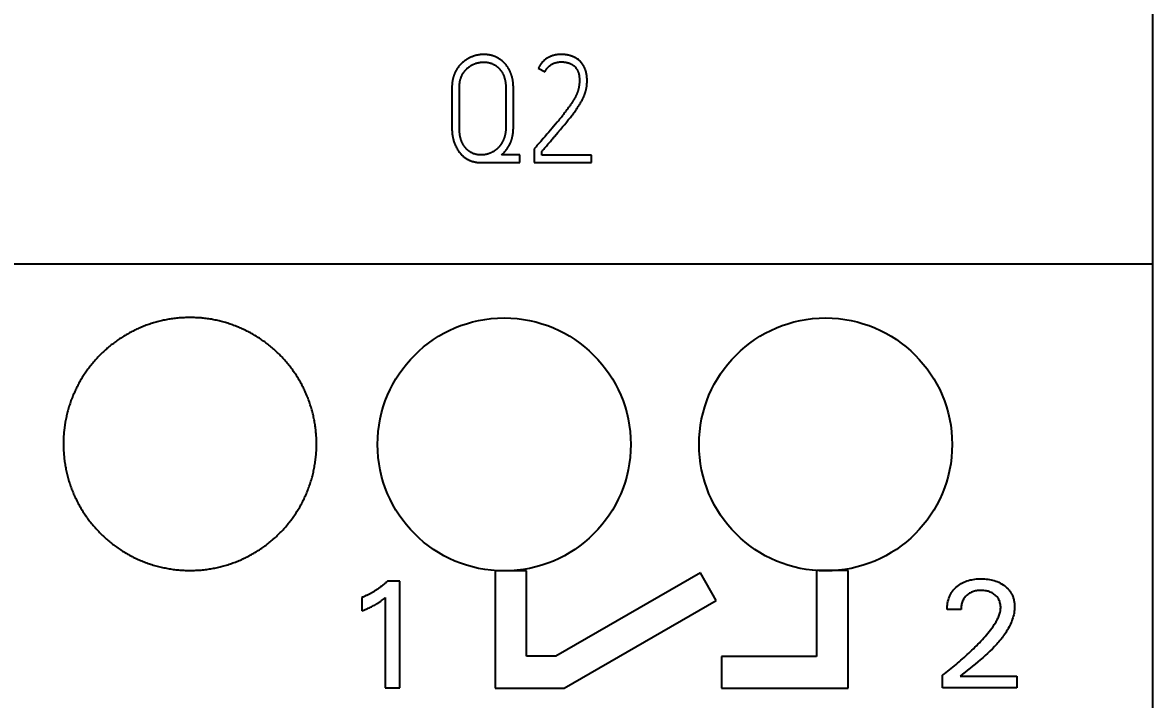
# Model space of a CAD drawing. Extents: x 0 to 420, y 0 to 297.
# Drawn here: x 127.36 to 145.22, y 144.75 to 155.46 of the extents above; entities that cross this region are included whole.
import ezdxf
from ezdxf.enums import TextEntityAlignment as Align

# ---------------------------------------------------------------- set-up
doc = ezdxf.new("R2010")
doc.units = 0
doc.header["$LTSCALE"] = 23.1
for name, color, linetype in [('10000_FRONT', 7, 'CONTINUOUS'), ('10100_DIM_FRONT', 7, 'CONTINUOUS'), ('10500_FRONT_LABELING', 7, 'CONTINUOUS')]:
    doc.layers.add(name, color=color, linetype=linetype)
doc.dimstyles.get("Standard").update_dxf_attribs({"dimtxt": 2.5, "dimasz": 2.5, "dimexe": 1.25, "dimexo": 0.625, "dimtad": 1, "dimcen": 2.5, "dimazin": 3, "dimtfac": 1, "dimtmove": 0, "dimatfit": 3})

# ---------------------------------------------------------------- blocks, each defined once
blk = doc.blocks.new('*D0')
at = {"layer": '10100_DIM_FRONT', "linetype": 'CONTINUOUS'}
for p, q in [((145.216, 146.129), (145.216, 119.377)), ((101.716, 145.192), (101.716, 119.377)), ((101.716, 121.377), (123.466, 121.377)), ((145.216, 121.377), (123.466, 121.377))]:
    blk.add_line(p, q, dxfattribs=at)
for points in [[(105.216, 121.877), (101.716, 121.377), (105.216, 120.877)], [(141.716, 120.877), (145.216, 121.377), (141.716, 121.877)]]:
    blk.add_solid(points, dxfattribs=at)
blk.add_text('43,5', height=3.5, dxfattribs=at).set_placement((119.432, 122.252), (129.182, 122.252), align=Align.FIT)
blk = doc.blocks.new('*D1')
at = {"layer": '10100_DIM_FRONT', "linetype": 'CONTINUOUS'}
for p, q in [((109.715618, 185.641363), (109.715618, 128.698883)), ((145.215618, 185.641363), (145.215618, 128.698883)), ((109.715618, 130.698883), (127.465618, 130.698883)), ((145.215618, 130.698883), (127.465618, 130.698883))]:
    blk.add_line(p, q, dxfattribs=at)
for points in [[(113.215618, 131.198883), (109.715618, 130.698883), (113.215618, 130.198883)], [(141.715618, 130.198883), (145.215618, 130.698883), (141.715618, 131.198883)]]:
    blk.add_solid(points, dxfattribs=at)
blk.add_text('35,5', height=3.5, dxfattribs=at).set_placement((123.63496, 131.573883), (133.13496, 131.573883), align=Align.FIT)

msp = doc.modelspace()

# ---------------------------------------------------------------- linework, layer by layer
at = {"layer": '10000_FRONT', "color": 7, "linetype": 'CONTINUOUS'}
for p, q in [((145.216, 230.642), (145.216, 140.642)), ((109.716, 151.642), (145.216, 151.642)), ((134.827, 146.788), (134.827, 144.934)), ((135.324, 146.788), (134.827, 146.788)), ((135.324, 145.435), (135.324, 146.788)), ((139.905, 146.794), (139.905, 145.434)), ((140.405, 146.794), (139.905, 146.794)), ((140.405, 144.934), (140.405, 146.794)), ((138.074, 146.753), (135.79, 145.435)), ((138.324, 146.319), (138.074, 146.753)), ((135.922, 144.934), (138.324, 146.319)), ((135.79, 145.435), (135.324, 145.435)), ((138.405, 145.434), (138.405, 144.934)), ((139.905, 145.434), (138.405, 145.434)), ((134.827, 144.934), (135.922, 144.934)), ((138.405, 144.934), (140.405, 144.934))]:
    msp.add_line(p, q, dxfattribs=at)
for points in [[(132.006, 148.792), (132.006, 148.813), (132.005, 148.833), (132.005, 148.854), (132.004, 148.874), (132.003, 148.895), (132.002, 148.915), (132, 148.936), (131.999, 148.956), (131.997, 148.976), (131.995, 148.996), (131.993, 149.017), (131.991, 149.037), (131.988, 149.057), (131.985, 149.077), (131.982, 149.097), (131.979, 149.117), (131.976, 149.137), (131.972, 149.157), (131.968, 149.177), (131.964, 149.197), (131.96, 149.217), (131.956, 149.237), (131.951, 149.257), (131.946, 149.276), (131.941, 149.296), (131.936, 149.316), (131.931, 149.335), (131.925, 149.355), (131.919, 149.375), (131.913, 149.394), (131.907, 149.414), (131.9, 149.433), (131.893, 149.453), (131.887, 149.472), (131.88, 149.491), (131.872, 149.511), (131.865, 149.53), (131.857, 149.549), (131.849, 149.568), (131.841, 149.586), (131.833, 149.605), (131.825, 149.624), (131.816, 149.642), (131.807, 149.66), (131.798, 149.679), (131.789, 149.697), (131.78, 149.715), (131.771, 149.733), (131.761, 149.751), (131.751, 149.769), (131.741, 149.786), (131.731, 149.804), (131.721, 149.821), (131.71, 149.839), (131.699, 149.856), (131.688, 149.873), (131.677, 149.89), (131.666, 149.907), (131.654, 149.924), (131.643, 149.941), (131.631, 149.958), (131.619, 149.974), (131.607, 149.991), (131.594, 150.007), (131.582, 150.024), (131.569, 150.04), (131.556, 150.056), (131.543, 150.072), (131.53, 150.087), (131.516, 150.103), (131.503, 150.118), (131.489, 150.134), (131.475, 150.149), (131.461, 150.164), (131.447, 150.179), (131.433, 150.193), (131.419, 150.208), (131.404, 150.222), (131.39, 150.236), (131.375, 150.25), (131.36, 150.264), (131.345, 150.278), (131.33, 150.291), (131.314, 150.305), (131.299, 150.318), (131.283, 150.331), (131.267, 150.344), (131.252, 150.357), (131.236, 150.37), (131.219, 150.382), (131.203, 150.394), (131.187, 150.406), (131.17, 150.418), (131.153, 150.43), (131.136, 150.442), (131.119, 150.454), (131.102, 150.465), (131.085, 150.476), (131.068, 150.487), (131.05, 150.498), (131.032, 150.509), (131.015, 150.519), (130.997, 150.529), (130.979, 150.54), (130.961, 150.549), (130.943, 150.559), (130.925, 150.569), (130.906, 150.578), (130.888, 150.587), (130.87, 150.596), (130.851, 150.605), (130.833, 150.613), (130.814, 150.622), (130.795, 150.63), (130.776, 150.638), (130.758, 150.646), (130.739, 150.653), (130.72, 150.661), (130.7, 150.668), (130.681, 150.675), (130.662, 150.682), (130.643, 150.688), (130.623, 150.695), (130.604, 150.701), (130.584, 150.707), (130.565, 150.713), (130.545, 150.718), (130.525, 150.724), (130.505, 150.729), (130.485, 150.734), (130.465, 150.739), (130.445, 150.744), (130.425, 150.748), (130.404, 150.752), (130.384, 150.756), (130.364, 150.76), (130.344, 150.764), (130.323, 150.767), (130.303, 150.77), (130.283, 150.773), (130.262, 150.776), (130.242, 150.778), (130.222, 150.781), (130.201, 150.783), (130.181, 150.785), (130.161, 150.786), (130.14, 150.788), (130.12, 150.789), (130.099, 150.79), (130.079, 150.791), (130.059, 150.792), (130.038, 150.792), (130.018, 150.792), (129.997, 150.792), (129.977, 150.792), (129.956, 150.792), (129.936, 150.791), (129.915, 150.79), (129.895, 150.789), (129.874, 150.788), (129.854, 150.787), (129.833, 150.785), (129.813, 150.783), (129.792, 150.781), (129.772, 150.779), (129.751, 150.776), (129.731, 150.773), (129.71, 150.77), (129.69, 150.767), (129.67, 150.764), (129.649, 150.76), (129.629, 150.757), (129.609, 150.753), (129.589, 150.748), (129.569, 150.744), (129.549, 150.74), (129.529, 150.735), (129.509, 150.73), (129.489, 150.725), (129.47, 150.719), (129.45, 150.714), (129.431, 150.708), (129.411, 150.702), (129.392, 150.696), (129.372, 150.689), (129.353, 150.683), (129.333, 150.676), (129.314, 150.669), (129.295, 150.662), (129.276, 150.655), (129.257, 150.647), (129.238, 150.639), (129.219, 150.631), (129.2, 150.623), (129.181, 150.615), (129.163, 150.606), (129.144, 150.597), (129.125, 150.588), (129.107, 150.579)], [(129.107, 150.579), (129.088, 150.57), (129.07, 150.56), (129.052, 150.55), (129.034, 150.54), (129.016, 150.53), (128.998, 150.52), (128.981, 150.51), (128.963, 150.499), (128.946, 150.488), (128.928, 150.478), (128.911, 150.466), (128.894, 150.455), (128.877, 150.444), (128.861, 150.432), (128.844, 150.42), (128.827, 150.408), (128.811, 150.396), (128.795, 150.384), (128.779, 150.372), (128.762, 150.359), (128.747, 150.346), (128.731, 150.333), (128.715, 150.32), (128.699, 150.307), (128.684, 150.294), (128.669, 150.28), (128.654, 150.266), (128.639, 150.252), (128.624, 150.238), (128.609, 150.224), (128.594, 150.209), (128.58, 150.195), (128.565, 150.18), (128.551, 150.165), (128.537, 150.15), (128.523, 150.135), (128.509, 150.119), (128.496, 150.104), (128.483, 150.089), (128.469, 150.073), (128.456, 150.057), (128.444, 150.041), (128.431, 150.025), (128.418, 150.009), (128.406, 149.993), (128.394, 149.977), (128.382, 149.96), (128.37, 149.944), (128.359, 149.927), (128.347, 149.91), (128.336, 149.893), (128.325, 149.876), (128.314, 149.859), (128.303, 149.842), (128.292, 149.824), (128.282, 149.807), (128.272, 149.789), (128.262, 149.771), (128.252, 149.753), (128.242, 149.735), (128.232, 149.717), (128.223, 149.699), (128.214, 149.681), (128.205, 149.662), (128.196, 149.644), (128.187, 149.625), (128.179, 149.606), (128.17, 149.587), (128.162, 149.569), (128.155, 149.55), (128.147, 149.531), (128.139, 149.512), (128.132, 149.493), (128.125, 149.473), (128.118, 149.454), (128.112, 149.435), (128.105, 149.416), (128.099, 149.396), (128.093, 149.377), (128.087, 149.357), (128.082, 149.338), (128.076, 149.318), (128.071, 149.299), (128.066, 149.279), (128.061, 149.259), (128.056, 149.24), (128.052, 149.22), (128.048, 149.2), (128.044, 149.18), (128.04, 149.16), (128.036, 149.14), (128.033, 149.12), (128.029, 149.099), (128.026, 149.079), (128.023, 149.059), (128.021, 149.039), (128.018, 149.018), (128.016, 148.998), (128.014, 148.977), (128.012, 148.957), (128.011, 148.936), (128.009, 148.916), (128.008, 148.895), (128.007, 148.875), (128.007, 148.854), (128.006, 148.834), (128.006, 148.813), (128.006, 148.792)], [(128.006, 148.792), (128.006, 148.771), (128.006, 148.75), (128.007, 148.728), (128.007, 148.707), (128.008, 148.686), (128.01, 148.665), (128.011, 148.643), (128.013, 148.622), (128.015, 148.601), (128.017, 148.58), (128.019, 148.559), (128.022, 148.538), (128.025, 148.517), (128.028, 148.496), (128.031, 148.475), (128.034, 148.454), (128.038, 148.434), (128.042, 148.413), (128.046, 148.392), (128.05, 148.371), (128.055, 148.351), (128.06, 148.33), (128.065, 148.31), (128.07, 148.289), (128.075, 148.269), (128.081, 148.248), (128.087, 148.228), (128.093, 148.207), (128.099, 148.187), (128.106, 148.167), (128.113, 148.146), (128.12, 148.126), (128.127, 148.106), (128.135, 148.086), (128.142, 148.066), (128.15, 148.046), (128.158, 148.026), (128.166, 148.007), (128.175, 147.987), (128.183, 147.968), (128.192, 147.949), (128.201, 147.93), (128.211, 147.911), (128.22, 147.892), (128.23, 147.873), (128.239, 147.854), (128.249, 147.835), (128.26, 147.817), (128.27, 147.798), (128.281, 147.78), (128.291, 147.762), (128.302, 147.744), (128.314, 147.726), (128.325, 147.708), (128.337, 147.69), (128.348, 147.673), (128.36, 147.655), (128.373, 147.638), (128.385, 147.62), (128.398, 147.603), (128.41, 147.586), (128.423, 147.569), (128.437, 147.552), (128.45, 147.535), (128.464, 147.519), (128.477, 147.502), (128.491, 147.486), (128.505, 147.47), (128.519, 147.454), (128.534, 147.438), (128.548, 147.423), (128.563, 147.407), (128.578, 147.392), (128.593, 147.377), (128.608, 147.362), (128.623, 147.347), (128.638, 147.333), (128.654, 147.318), (128.67, 147.304), (128.685, 147.29), (128.701, 147.276), (128.718, 147.262), (128.734, 147.249), (128.75, 147.235), (128.767, 147.222), (128.784, 147.209), (128.8, 147.196), (128.818, 147.183), (128.835, 147.171), (128.852, 147.159), (128.87, 147.146), (128.887, 147.134), (128.905, 147.122), (128.923, 147.111), (128.941, 147.099), (128.959, 147.088), (128.978, 147.077), (128.996, 147.066), (129.015, 147.055), (129.033, 147.045), (129.052, 147.034), (129.071, 147.024), (129.09, 147.014), (129.109, 147.005), (129.128, 146.995), (129.147, 146.986), (129.166, 146.977), (129.186, 146.968), (129.205, 146.96), (129.225, 146.951), (129.244, 146.943), (129.264, 146.935), (129.284, 146.927), (129.304, 146.92), (129.324, 146.912), (129.344, 146.905), (129.364, 146.898), (129.384, 146.891), (129.404, 146.885), (129.425, 146.879), (129.445, 146.873), (129.466, 146.867), (129.486, 146.861), (129.507, 146.856), (129.528, 146.85), (129.549, 146.845), (129.57, 146.84), (129.591, 146.836), (129.612, 146.832), (129.633, 146.827), (129.654, 146.824), (129.675, 146.82), (129.696, 146.816), (129.717, 146.813), (129.738, 146.81), (129.76, 146.808), (129.781, 146.805), (129.802, 146.803), (129.823, 146.801), (129.844, 146.799), (129.866, 146.797), (129.887, 146.796), (129.908, 146.795), (129.929, 146.794), (129.951, 146.793), (129.972, 146.793), (129.993, 146.792), (130.014, 146.792), (130.036, 146.793), (130.057, 146.793), (130.078, 146.794), (130.1, 146.795), (130.121, 146.796), (130.142, 146.797), (130.164, 146.799), (130.185, 146.8), (130.206, 146.802), (130.228, 146.805), (130.249, 146.807), (130.271, 146.81), (130.292, 146.813), (130.313, 146.816), (130.334, 146.82), (130.355, 146.823), (130.376, 146.827), (130.397, 146.831), (130.418, 146.835), (130.439, 146.84), (130.46, 146.845), (130.481, 146.85), (130.501, 146.855), (130.522, 146.86), (130.542, 146.866), (130.563, 146.872), (130.583, 146.878), (130.604, 146.884), (130.624, 146.89), (130.644, 146.897), (130.664, 146.904), (130.684, 146.911), (130.704, 146.918), (130.724, 146.926), (130.744, 146.934), (130.764, 146.942), (130.783, 146.95), (130.803, 146.958), (130.823, 146.967), (130.842, 146.976), (130.862, 146.985), (130.881, 146.994), (130.9, 147.004), (130.92, 147.013), (130.939, 147.023), (130.957, 147.033), (130.976, 147.044), (130.995, 147.054), (131.013, 147.065), (131.032, 147.076), (131.05, 147.087)], [(131.05, 147.087), (131.068, 147.098), (131.086, 147.109), (131.104, 147.121), (131.121, 147.133), (131.139, 147.145), (131.156, 147.157), (131.174, 147.169), (131.191, 147.181), (131.208, 147.194), (131.225, 147.207), (131.242, 147.22), (131.258, 147.233), (131.275, 147.247), (131.291, 147.26), (131.307, 147.274), (131.323, 147.288), (131.339, 147.302), (131.355, 147.316), (131.371, 147.331), (131.386, 147.345), (131.402, 147.36), (131.417, 147.375), (131.432, 147.391), (131.447, 147.406), (131.462, 147.422), (131.477, 147.437), (131.491, 147.453), (131.505, 147.469), (131.519, 147.485), (131.533, 147.501), (131.547, 147.518), (131.56, 147.534), (131.573, 147.551), (131.586, 147.567), (131.599, 147.584), (131.612, 147.601), (131.625, 147.618), (131.637, 147.635), (131.649, 147.653), (131.661, 147.67), (131.673, 147.688), (131.684, 147.705), (131.696, 147.723), (131.707, 147.741), (131.718, 147.759), (131.729, 147.777), (131.74, 147.796), (131.75, 147.814), (131.76, 147.833), (131.771, 147.852), (131.781, 147.871), (131.79, 147.89), (131.8, 147.909), (131.809, 147.928), (131.818, 147.947), (131.827, 147.967), (131.836, 147.986), (131.845, 148.006), (131.853, 148.026), (131.861, 148.045), (131.869, 148.065), (131.876, 148.085), (131.884, 148.105), (131.891, 148.125), (131.898, 148.145), (131.905, 148.165), (131.911, 148.185), (131.917, 148.205), (131.924, 148.225), (131.929, 148.246), (131.935, 148.266), (131.941, 148.286), (131.946, 148.307), (131.951, 148.327), (131.956, 148.348), (131.96, 148.369), (131.965, 148.389), (131.969, 148.41), (131.973, 148.431), (131.976, 148.452), (131.98, 148.473), (131.983, 148.494), (131.986, 148.515), (131.989, 148.536), (131.992, 148.557), (131.994, 148.579), (131.996, 148.6), (131.998, 148.621), (132, 148.643), (132.002, 148.664), (132.003, 148.685), (132.004, 148.707), (132.005, 148.728), (132.005, 148.75), (132.006, 148.771), (132.006, 148.792)]]:
    msp.add_lwpolyline(points, dxfattribs=at)
for centre in [(134.971, 148.785), (140.051, 148.785)]:
    msp.add_circle(centre, 2, dxfattribs=at)
at = {"layer": '10500_FRONT_LABELING', "color": 7, "linetype": 'CONTINUOUS'}
for p, q in [((135.511, 154.733), (135.617, 154.678)), ((134.146, 154.428), (134.146, 153.785)), ((134.264, 153.778), (134.264, 154.428)), ((134.997, 154.428), (134.997, 153.799)), ((135.117, 153.799), (135.117, 154.428)), ((135.979, 154.099), (135.97, 154.087)), ((135.987, 154.111), (135.979, 154.099)), ((135.996, 154.123), (135.987, 154.111)), ((136.004, 154.135), (135.996, 154.123)), ((136.013, 154.147), (136.004, 154.135)), ((136.021, 154.16), (136.013, 154.147)), ((136.03, 154.172), (136.021, 154.16)), ((136.038, 154.184), (136.03, 154.172)), ((136.046, 154.197), (136.038, 154.184)), ((136.054, 154.209), (136.046, 154.197)), ((136.112, 154.084), (136.122, 154.098)), ((136.122, 154.098), (136.132, 154.113)), ((135.842, 153.922), (135.828, 153.905)), ((135.856, 153.94), (135.842, 153.922)), ((135.87, 153.957), (135.856, 153.94)), ((135.88, 153.968), (135.87, 153.957)), ((135.889, 153.98), (135.88, 153.968)), ((135.898, 153.992), (135.889, 153.98)), ((135.907, 154.003), (135.898, 153.992)), ((135.916, 154.015), (135.907, 154.003)), ((135.925, 154.027), (135.916, 154.015)), ((135.934, 154.039), (135.925, 154.027)), ((135.943, 154.051), (135.934, 154.039)), ((135.952, 154.063), (135.943, 154.051)), ((135.961, 154.074), (135.952, 154.063)), ((135.97, 154.087), (135.961, 154.074)), ((135.962, 153.888), (135.984, 153.916)), ((135.984, 153.916), (136.001, 153.936)), ((136.001, 153.936), (136.017, 153.957)), ((136.017, 153.957), (136.028, 153.971)), ((136.028, 153.971), (136.039, 153.985)), ((136.039, 153.985), (136.05, 153.999)), ((136.05, 153.999), (136.06, 154.013)), ((136.06, 154.013), (136.071, 154.027)), ((136.071, 154.027), (136.081, 154.041)), ((136.081, 154.041), (136.092, 154.055)), ((136.092, 154.055), (136.102, 154.069)), ((136.102, 154.069), (136.112, 154.084)), ((135.704, 153.757), (135.675, 153.723)), ((135.728, 153.786), (135.704, 153.757)), ((135.752, 153.814), (135.728, 153.786)), ((135.78, 153.848), (135.752, 153.814)), ((135.809, 153.882), (135.78, 153.848)), ((135.828, 153.905), (135.809, 153.882)), ((135.821, 153.719), (135.861, 153.766)), ((135.861, 153.766), (135.895, 153.807)), ((135.895, 153.807), (135.929, 153.847)), ((135.929, 153.847), (135.962, 153.888)), ((135.529, 153.554), (135.52, 153.543)), ((135.617, 153.656), (135.588, 153.622)), ((135.646, 153.689), (135.617, 153.656)), ((135.675, 153.723), (135.646, 153.689)), ((135.662, 153.531), (135.702, 153.578)), ((135.702, 153.578), (135.724, 153.605)), ((135.724, 153.605), (135.736, 153.618)), ((135.476, 153.493), (135.447, 153.459)), ((135.447, 153.459), (135.447, 153.242)), ((135.52, 153.543), (135.51, 153.532)), ((135.565, 153.36), (135.565, 153.417)), ((135.599, 153.457), (135.611, 153.471)), ((135.611, 153.471), (135.622, 153.484)), ((135.622, 153.484), (135.639, 153.504)), ((135.639, 153.504), (135.662, 153.531)), ((134.608, 153.242), (135.221, 153.242)), ((135.221, 153.363), (134.928, 153.363)), ((135.221, 153.242), (135.221, 153.363)), ((135.447, 153.242), (136.353, 153.242)), ((136.353, 153.36), (135.565, 153.36)), ((136.353, 153.242), (136.353, 153.36)), ((133.321, 146.626), (133.128, 146.626)), ((133.321, 144.935), (133.321, 146.626)), ((132.721, 146.364), (132.721, 146.152)), ((133.093, 146.363), (133.093, 144.935)), ((142.191, 146.176), (141.971, 146.176)), ((141.901, 144.935), (141.901, 145.139)), ((142.178, 145.121), (143.073, 145.121)), ((143.073, 145.121), (143.073, 144.935)), ((133.093, 144.935), (133.321, 144.935)), ((143.073, 144.935), (141.901, 144.935))]:
    msp.add_line(p, q, dxfattribs=at)
for points in [[(135.117, 154.428), (135.117, 154.436), (135.117, 154.444), (135.117, 154.451), (135.116, 154.459), (135.116, 154.466), (135.116, 154.474), (135.115, 154.481), (135.115, 154.489), (135.114, 154.496), (135.113, 154.504), (135.112, 154.511), (135.111, 154.519), (135.11, 154.526), (135.109, 154.533), (135.108, 154.541), (135.107, 154.548), (135.106, 154.556), (135.104, 154.563), (135.103, 154.57), (135.101, 154.578), (135.099, 154.585), (135.097, 154.592), (135.095, 154.599), (135.093, 154.607), (135.091, 154.614), (135.089, 154.621), (135.087, 154.628), (135.084, 154.636), (135.082, 154.643), (135.079, 154.65), (135.076, 154.657), (135.073, 154.664), (135.07, 154.671), (135.067, 154.678), (135.064, 154.685), (135.061, 154.692), (135.058, 154.698), (135.054, 154.705), (135.051, 154.712), (135.047, 154.718), (135.044, 154.725), (135.04, 154.732), (135.036, 154.738), (135.032, 154.744), (135.028, 154.751), (135.023, 154.757), (135.019, 154.763), (135.015, 154.769), (135.01, 154.775), (135.006, 154.781), (135.001, 154.787), (134.996, 154.793), (134.991, 154.799), (134.986, 154.805), (134.981, 154.81), (134.976, 154.816), (134.97, 154.821), (134.965, 154.827), (134.959, 154.832), (134.954, 154.837), (134.948, 154.842), (134.943, 154.847), (134.937, 154.852), (134.931, 154.856), (134.925, 154.861), (134.919, 154.865), (134.913, 154.87), (134.907, 154.874), (134.9, 154.878), (134.894, 154.883), (134.888, 154.887), (134.881, 154.89), (134.874, 154.894), (134.868, 154.898), (134.861, 154.902), (134.854, 154.905), (134.847, 154.908), (134.84, 154.912), (134.834, 154.915), (134.827, 154.918), (134.82, 154.921), (134.813, 154.923), (134.805, 154.926), (134.798, 154.928), (134.791, 154.931), (134.784, 154.933), (134.777, 154.935), (134.769, 154.937), (134.762, 154.939), (134.755, 154.94), (134.747, 154.942), (134.74, 154.944), (134.732, 154.945), (134.724, 154.946), (134.717, 154.947), (134.709, 154.948), (134.702, 154.949), (134.694, 154.95), (134.687, 154.95), (134.679, 154.951), (134.671, 154.951), (134.664, 154.952), (134.656, 154.952), (134.649, 154.952), (134.641, 154.952), (134.634, 154.952), (134.626, 154.951), (134.618, 154.951), (134.611, 154.95), (134.603, 154.95), (134.596, 154.949), (134.588, 154.948), (134.58, 154.947), (134.573, 154.946), (134.565, 154.945), (134.558, 154.943), (134.55, 154.942), (134.543, 154.94), (134.535, 154.939), (134.528, 154.937), (134.521, 154.935), (134.513, 154.933), (134.506, 154.931), (134.499, 154.929), (134.492, 154.927), (134.485, 154.924), (134.477, 154.922), (134.47, 154.919), (134.463, 154.916), (134.456, 154.914), (134.449, 154.911), (134.442, 154.908), (134.435, 154.905), (134.428, 154.901), (134.421, 154.898), (134.415, 154.894), (134.408, 154.891), (134.401, 154.887), (134.395, 154.884), (134.388, 154.88), (134.382, 154.876), (134.375, 154.872), (134.369, 154.868), (134.363, 154.863), (134.356, 154.859), (134.35, 154.855), (134.344, 154.85), (134.338, 154.846), (134.332, 154.841), (134.326, 154.836), (134.321, 154.831), (134.315, 154.827), (134.309, 154.821), (134.304, 154.816), (134.298, 154.811), (134.293, 154.806), (134.287, 154.8), (134.282, 154.795), (134.277, 154.789), (134.272, 154.784), (134.267, 154.778), (134.262, 154.772), (134.257, 154.766), (134.252, 154.76), (134.248, 154.754), (134.243, 154.748), (134.239, 154.742), (134.235, 154.736), (134.231, 154.73), (134.227, 154.723), (134.223, 154.717), (134.219, 154.711), (134.215, 154.704), (134.211, 154.697), (134.207, 154.691), (134.204, 154.684), (134.2, 154.677), (134.197, 154.671), (134.194, 154.664), (134.191, 154.657), (134.188, 154.65), (134.185, 154.643), (134.182, 154.636), (134.179, 154.629), (134.177, 154.622), (134.174, 154.615), (134.172, 154.607), (134.169, 154.6), (134.167, 154.593), (134.165, 154.586), (134.163, 154.578), (134.161, 154.571), (134.16, 154.564), (134.158, 154.557), (134.157, 154.549), (134.155, 154.542), (134.154, 154.534), (134.153, 154.527), (134.152, 154.519)], [(134.264, 154.428), (134.264, 154.435), (134.264, 154.442), (134.264, 154.449), (134.264, 154.456), (134.265, 154.462), (134.265, 154.469), (134.266, 154.476), (134.266, 154.483), (134.267, 154.489), (134.268, 154.496), (134.269, 154.503), (134.27, 154.51), (134.271, 154.516), (134.272, 154.523), (134.273, 154.529), (134.275, 154.536), (134.276, 154.543), (134.278, 154.549), (134.28, 154.556), (134.282, 154.562), (134.284, 154.569), (134.286, 154.575), (134.288, 154.582), (134.291, 154.588), (134.293, 154.595), (134.296, 154.601), (134.298, 154.607), (134.301, 154.613), (134.304, 154.62), (134.307, 154.626), (134.31, 154.632), (134.314, 154.638), (134.317, 154.644), (134.32, 154.65), (134.324, 154.655), (134.328, 154.661), (134.331, 154.667), (134.335, 154.672), (134.339, 154.678), (134.343, 154.684), (134.347, 154.689), (134.352, 154.694), (134.356, 154.7), (134.36, 154.705), (134.365, 154.71), (134.37, 154.715), (134.375, 154.72), (134.379, 154.725), (134.384, 154.729), (134.389, 154.734), (134.394, 154.739), (134.4, 154.743), (134.405, 154.747), (134.41, 154.751), (134.416, 154.756), (134.421, 154.76), (134.427, 154.764), (134.432, 154.767), (134.438, 154.771), (134.444, 154.775), (134.45, 154.778), (134.456, 154.782), (134.462, 154.785), (134.468, 154.788), (134.474, 154.791), (134.48, 154.794), (134.487, 154.797), (134.493, 154.8), (134.499, 154.802), (134.505, 154.805), (134.512, 154.807), (134.518, 154.809), (134.525, 154.812), (134.531, 154.814), (134.538, 154.816), (134.544, 154.818), (134.551, 154.819), (134.558, 154.821), (134.564, 154.822), (134.571, 154.824), (134.578, 154.825), (134.585, 154.826), (134.592, 154.827), (134.598, 154.828), (134.605, 154.829), (134.612, 154.83), (134.619, 154.83), (134.625, 154.831), (134.632, 154.831), (134.639, 154.831), (134.646, 154.832), (134.653, 154.832), (134.66, 154.831), (134.666, 154.831), (134.673, 154.831), (134.68, 154.83), (134.687, 154.83), (134.694, 154.829), (134.701, 154.828), (134.707, 154.827), (134.714, 154.826), (134.721, 154.824), (134.728, 154.823), (134.734, 154.822), (134.741, 154.82), (134.747, 154.818), (134.754, 154.816), (134.76, 154.814), (134.767, 154.812), (134.773, 154.809), (134.779, 154.807), (134.786, 154.804), (134.792, 154.801), (134.798, 154.799), (134.804, 154.796), (134.81, 154.792), (134.816, 154.789), (134.822, 154.786), (134.828, 154.782), (134.834, 154.778), (134.84, 154.775), (134.845, 154.771), (134.851, 154.767), (134.856, 154.763), (134.861, 154.758), (134.867, 154.754), (134.872, 154.749), (134.877, 154.745), (134.882, 154.74), (134.887, 154.735), (134.891, 154.731), (134.896, 154.725), (134.901, 154.72), (134.905, 154.715), (134.909, 154.71), (134.914, 154.704), (134.918, 154.699), (134.922, 154.693), (134.926, 154.688), (134.929, 154.682), (134.933, 154.676), (134.937, 154.67), (134.94, 154.665), (134.943, 154.659), (134.947, 154.653), (134.95, 154.647), (134.953, 154.64), (134.956, 154.634), (134.958, 154.628), (134.961, 154.622), (134.964, 154.615), (134.966, 154.609), (134.969, 154.602), (134.971, 154.596), (134.973, 154.59), (134.975, 154.583), (134.977, 154.577), (134.979, 154.57), (134.981, 154.563), (134.982, 154.557), (134.984, 154.55), (134.985, 154.544), (134.987, 154.537), (134.988, 154.53), (134.989, 154.524), (134.99, 154.517), (134.991, 154.51), (134.992, 154.503), (134.993, 154.497), (134.994, 154.49), (134.994, 154.483), (134.995, 154.476), (134.995, 154.469), (134.996, 154.463), (134.996, 154.456), (134.996, 154.449), (134.997, 154.442), (134.997, 154.435), (134.997, 154.428)], [(136.122, 154.885), (136.115, 154.89), (136.107, 154.894), (136.099, 154.898), (136.092, 154.903), (136.084, 154.906), (136.076, 154.91), (136.067, 154.914), (136.059, 154.917), (136.051, 154.92), (136.043, 154.924), (136.034, 154.926), (136.026, 154.929), (136.017, 154.932), (136.009, 154.934), (136, 154.937), (135.992, 154.939), (135.983, 154.941), (135.975, 154.943), (135.966, 154.944), (135.957, 154.946), (135.948, 154.947), (135.94, 154.948), (135.931, 154.949), (135.922, 154.95), (135.913, 154.95), (135.904, 154.951), (135.895, 154.951), (135.886, 154.952), (135.877, 154.952), (135.868, 154.952), (135.86, 154.952), (135.851, 154.951), (135.842, 154.951), (135.833, 154.95), (135.824, 154.95), (135.815, 154.949), (135.807, 154.948), (135.798, 154.947), (135.789, 154.945), (135.78, 154.944), (135.772, 154.942), (135.763, 154.94), (135.754, 154.938), (135.745, 154.936), (135.737, 154.933), (135.728, 154.93), (135.72, 154.927), (135.712, 154.924), (135.704, 154.921), (135.696, 154.917), (135.688, 154.914), (135.68, 154.91), (135.672, 154.905), (135.664, 154.901), (135.656, 154.896), (135.649, 154.892), (135.641, 154.887), (135.634, 154.882), (135.627, 154.876), (135.62, 154.871), (135.613, 154.865), (135.606, 154.86), (135.6, 154.854), (135.593, 154.848), (135.587, 154.842), (135.581, 154.835), (135.574, 154.829), (135.569, 154.822), (135.563, 154.815), (135.557, 154.808), (135.552, 154.801), (135.546, 154.794), (135.541, 154.787), (135.536, 154.779), (135.532, 154.772), (135.527, 154.764), (135.523, 154.756), (135.519, 154.749), (135.515, 154.741), (135.511, 154.733)], [(135.617, 154.678), (135.62, 154.685), (135.624, 154.692), (135.627, 154.698), (135.631, 154.705), (135.635, 154.711), (135.639, 154.717), (135.644, 154.723), (135.648, 154.729), (135.653, 154.735), (135.658, 154.741), (135.663, 154.747), (135.668, 154.752), (135.673, 154.758), (135.679, 154.763), (135.684, 154.768), (135.69, 154.773), (135.696, 154.777), (135.702, 154.782), (135.708, 154.786), (135.714, 154.791), (135.721, 154.795), (135.727, 154.798), (135.734, 154.802), (135.74, 154.806), (135.747, 154.809), (135.754, 154.812), (135.761, 154.815), (135.768, 154.817), (135.775, 154.82), (135.782, 154.822), (135.79, 154.824), (135.797, 154.826), (135.804, 154.827), (135.812, 154.829), (135.819, 154.83), (135.827, 154.831), (135.834, 154.832), (135.842, 154.833), (135.849, 154.833), (135.857, 154.833), (135.864, 154.834), (135.872, 154.834), (135.879, 154.834), (135.887, 154.834), (135.894, 154.834), (135.902, 154.833), (135.909, 154.833), (135.917, 154.832), (135.924, 154.831), (135.932, 154.83), (135.939, 154.829), (135.946, 154.828), (135.954, 154.827), (135.961, 154.825), (135.969, 154.823), (135.976, 154.821), (135.983, 154.819), (135.99, 154.817), (135.998, 154.815), (136.005, 154.812), (136.012, 154.809), (136.019, 154.806), (136.025, 154.803), (136.032, 154.8), (136.039, 154.796), (136.045, 154.792), (136.052, 154.788), (136.058, 154.784), (136.064, 154.779), (136.07, 154.775), (136.076, 154.77), (136.081, 154.765), (136.087, 154.76), (136.092, 154.754), (136.097, 154.749), (136.102, 154.743), (136.106, 154.737), (136.111, 154.731), (136.115, 154.725), (136.119, 154.718), (136.123, 154.712), (136.127, 154.705), (136.13, 154.699), (136.133, 154.692), (136.136, 154.685), (136.139, 154.678), (136.142, 154.671), (136.144, 154.664), (136.146, 154.656), (136.149, 154.649), (136.15, 154.642), (136.152, 154.635), (136.154, 154.627), (136.155, 154.62), (136.156, 154.612), (136.157, 154.605), (136.158, 154.598), (136.159, 154.59), (136.16, 154.583), (136.16, 154.575), (136.161, 154.568), (136.161, 154.56), (136.161, 154.553), (136.162, 154.545), (136.162, 154.538), (136.161, 154.53), (136.161, 154.523), (136.161, 154.515), (136.16, 154.508), (136.16, 154.5), (136.159, 154.493), (136.158, 154.485), (136.158, 154.478), (136.157, 154.47), (136.156, 154.463), (136.154, 154.456), (136.153, 154.448), (136.152, 154.441), (136.15, 154.434), (136.149, 154.426), (136.147, 154.419), (136.146, 154.412), (136.144, 154.405), (136.142, 154.397), (136.14, 154.39), (136.138, 154.383), (136.136, 154.376), (136.134, 154.368), (136.131, 154.361), (136.129, 154.354), (136.126, 154.347), (136.124, 154.34), (136.121, 154.333), (136.118, 154.326), (136.115, 154.319), (136.112, 154.313), (136.109, 154.306), (136.106, 154.299), (136.102, 154.293), (136.099, 154.286), (136.096, 154.28), (136.092, 154.273), (136.088, 154.267), (136.085, 154.26), (136.081, 154.254), (136.077, 154.247), (136.074, 154.241), (136.07, 154.235), (136.066, 154.228), (136.062, 154.222), (136.058, 154.216), (136.054, 154.209)], [(136.132, 154.113), (136.137, 154.12), (136.142, 154.127), (136.147, 154.135), (136.152, 154.142), (136.157, 154.15), (136.161, 154.157), (136.166, 154.164), (136.171, 154.172), (136.175, 154.179), (136.18, 154.187), (136.185, 154.195), (136.189, 154.202), (136.193, 154.21), (136.198, 154.218), (136.202, 154.225), (136.206, 154.233), (136.21, 154.241), (136.214, 154.249), (136.218, 154.257), (136.222, 154.265), (136.225, 154.273), (136.229, 154.281), (136.232, 154.289), (136.236, 154.297), (136.239, 154.305), (136.242, 154.313), (136.245, 154.322), (136.248, 154.33), (136.251, 154.338), (136.253, 154.347), (136.256, 154.355), (136.258, 154.364), (136.261, 154.372), (136.263, 154.381), (136.265, 154.389), (136.267, 154.398), (136.268, 154.407), (136.27, 154.415), (136.272, 154.424), (136.273, 154.433), (136.275, 154.442), (136.276, 154.45), (136.277, 154.459), (136.278, 154.468), (136.279, 154.476), (136.28, 154.485), (136.28, 154.494), (136.281, 154.503), (136.281, 154.511), (136.282, 154.52), (136.282, 154.529), (136.282, 154.538), (136.282, 154.547), (136.282, 154.555), (136.281, 154.564), (136.281, 154.573), (136.28, 154.582), (136.28, 154.591), (136.279, 154.6), (136.278, 154.608), (136.277, 154.617), (136.275, 154.626), (136.274, 154.635), (136.273, 154.644), (136.271, 154.652), (136.269, 154.661), (136.267, 154.67), (136.265, 154.678), (136.263, 154.687), (136.26, 154.695), (136.258, 154.704), (136.255, 154.712), (136.252, 154.72), (136.248, 154.729), (136.245, 154.737), (136.241, 154.745), (136.237, 154.753), (136.233, 154.761), (136.229, 154.769), (136.225, 154.776), (136.22, 154.784), (136.215, 154.791), (136.21, 154.799), (136.205, 154.806), (136.2, 154.813), (136.194, 154.82), (136.188, 154.826), (136.182, 154.833), (136.176, 154.839), (136.17, 154.846), (136.164, 154.852), (136.157, 154.858), (136.15, 154.864), (136.144, 154.87), (136.137, 154.875), (136.129, 154.88), (136.122, 154.885)], [(134.152, 154.519), (134.151, 154.512), (134.15, 154.504), (134.149, 154.497), (134.148, 154.489), (134.148, 154.482), (134.147, 154.474), (134.147, 154.466), (134.146, 154.459), (134.146, 154.451), (134.146, 154.444), (134.146, 154.436), (134.146, 154.428)], [(134.146, 153.785), (134.146, 153.775), (134.146, 153.766), (134.146, 153.757), (134.146, 153.748), (134.147, 153.739), (134.147, 153.73), (134.148, 153.721), (134.149, 153.711), (134.15, 153.702), (134.151, 153.693), (134.152, 153.684), (134.153, 153.675), (134.155, 153.666), (134.156, 153.657), (134.158, 153.648), (134.16, 153.639), (134.161, 153.63), (134.164, 153.621), (134.166, 153.612), (134.168, 153.604), (134.17, 153.595), (134.173, 153.586), (134.176, 153.577), (134.178, 153.568), (134.181, 153.559), (134.185, 153.551), (134.188, 153.542), (134.191, 153.534), (134.195, 153.525), (134.198, 153.517), (134.202, 153.508), (134.206, 153.5), (134.21, 153.492), (134.214, 153.484), (134.218, 153.476), (134.222, 153.468), (134.227, 153.46), (134.232, 153.452), (134.236, 153.444), (134.241, 153.436), (134.247, 153.429), (134.252, 153.421), (134.257, 153.413), (134.263, 153.406), (134.269, 153.399), (134.274, 153.392), (134.28, 153.385), (134.286, 153.378), (134.293, 153.371), (134.299, 153.365), (134.306, 153.358), (134.312, 153.352), (134.319, 153.346), (134.326, 153.34), (134.333, 153.334), (134.34, 153.328), (134.348, 153.323), (134.355, 153.317), (134.363, 153.312), (134.371, 153.307), (134.379, 153.302), (134.387, 153.298), (134.395, 153.293), (134.403, 153.289), (134.411, 153.285), (134.419, 153.281), (134.428, 153.277), (134.436, 153.274), (134.445, 153.271), (134.453, 153.267), (134.462, 153.264), (134.471, 153.262), (134.48, 153.259), (134.489, 153.257), (134.498, 153.254), (134.507, 153.252), (134.516, 153.251), (134.525, 153.249), (134.534, 153.248), (134.543, 153.246), (134.552, 153.245), (134.562, 153.244), (134.571, 153.244), (134.58, 153.243), (134.589, 153.243), (134.598, 153.242), (134.608, 153.242)], [(134.997, 153.799), (134.997, 153.792), (134.997, 153.786), (134.996, 153.779), (134.996, 153.772), (134.996, 153.766), (134.996, 153.759), (134.995, 153.753), (134.995, 153.746), (134.994, 153.739), (134.993, 153.733), (134.992, 153.726), (134.992, 153.72), (134.991, 153.713), (134.99, 153.707), (134.988, 153.7), (134.987, 153.694), (134.986, 153.687), (134.985, 153.681), (134.983, 153.674), (134.982, 153.668), (134.98, 153.662), (134.978, 153.655), (134.976, 153.649), (134.974, 153.642), (134.972, 153.636), (134.97, 153.63), (134.968, 153.624), (134.965, 153.617), (134.963, 153.611), (134.96, 153.605), (134.958, 153.599), (134.955, 153.593), (134.952, 153.587), (134.949, 153.581), (134.946, 153.575), (134.943, 153.569), (134.94, 153.564), (134.937, 153.558), (134.934, 153.552), (134.93, 153.546), (134.927, 153.541), (134.923, 153.535), (134.919, 153.53), (134.916, 153.524), (134.912, 153.519), (134.908, 153.513), (134.904, 153.508), (134.9, 153.503), (134.895, 153.498), (134.891, 153.493), (134.887, 153.488), (134.882, 153.483), (134.878, 153.478), (134.873, 153.474), (134.869, 153.469), (134.864, 153.464), (134.859, 153.46), (134.854, 153.456), (134.849, 153.451), (134.844, 153.447), (134.839, 153.443), (134.834, 153.439), (134.828, 153.435), (134.823, 153.431), (134.817, 153.427), (134.812, 153.424), (134.806, 153.42), (134.8, 153.417), (134.795, 153.413), (134.789, 153.41), (134.783, 153.407), (134.777, 153.404), (134.771, 153.401), (134.765, 153.398), (134.759, 153.395), (134.753, 153.393), (134.747, 153.39), (134.741, 153.388), (134.735, 153.385), (134.728, 153.383), (134.722, 153.381), (134.716, 153.379), (134.71, 153.377), (134.703, 153.375), (134.697, 153.374), (134.69, 153.372), (134.684, 153.371), (134.677, 153.369), (134.671, 153.368), (134.664, 153.367), (134.657, 153.366), (134.651, 153.365), (134.644, 153.364), (134.638, 153.364), (134.631, 153.363), (134.625, 153.363), (134.618, 153.363), (134.611, 153.363), (134.605, 153.363), (134.598, 153.363), (134.592, 153.363), (134.585, 153.363), (134.578, 153.364), (134.572, 153.364), (134.565, 153.365), (134.558, 153.366), (134.552, 153.367), (134.545, 153.368), (134.539, 153.369), (134.532, 153.37), (134.526, 153.372), (134.519, 153.373), (134.513, 153.375), (134.507, 153.377), (134.5, 153.379), (134.494, 153.381), (134.488, 153.383), (134.482, 153.386), (134.476, 153.388), (134.47, 153.391), (134.464, 153.394), (134.458, 153.397), (134.452, 153.4), (134.446, 153.403), (134.44, 153.407), (134.435, 153.41), (134.429, 153.414), (134.423, 153.417), (134.418, 153.421), (134.413, 153.425), (134.407, 153.429), (134.402, 153.433), (134.397, 153.438), (134.392, 153.442), (134.387, 153.446), (134.383, 153.451), (134.378, 153.456), (134.373, 153.46), (134.369, 153.465), (134.364, 153.47), (134.36, 153.475), (134.356, 153.48), (134.351, 153.486), (134.347, 153.491), (134.343, 153.496), (134.34, 153.502), (134.336, 153.507), (134.332, 153.513), (134.329, 153.518), (134.325, 153.524), (134.322, 153.529), (134.319, 153.535), (134.316, 153.541), (134.313, 153.547), (134.31, 153.553), (134.307, 153.559), (134.304, 153.565), (134.302, 153.571), (134.299, 153.577), (134.297, 153.584), (134.294, 153.59), (134.292, 153.596), (134.29, 153.602), (134.288, 153.608), (134.286, 153.615), (134.284, 153.621), (134.282, 153.627), (134.281, 153.634), (134.279, 153.64), (134.278, 153.647), (134.276, 153.653), (134.275, 153.659), (134.274, 153.666), (134.273, 153.672), (134.271, 153.679), (134.27, 153.685), (134.27, 153.692), (134.269, 153.699), (134.268, 153.705), (134.267, 153.712), (134.266, 153.718), (134.266, 153.725), (134.265, 153.732), (134.265, 153.738), (134.265, 153.745), (134.264, 153.751), (134.264, 153.758), (134.264, 153.765), (134.264, 153.771), (134.264, 153.778)], [(134.928, 153.363), (134.935, 153.368), (134.941, 153.374), (134.947, 153.379), (134.953, 153.385), (134.959, 153.391), (134.965, 153.397), (134.971, 153.403), (134.977, 153.409), (134.982, 153.415), (134.987, 153.421), (134.993, 153.428), (134.998, 153.434), (135.003, 153.441), (135.008, 153.447), (135.013, 153.454), (135.018, 153.461), (135.022, 153.468), (135.027, 153.475), (135.031, 153.482), (135.036, 153.489), (135.04, 153.496), (135.044, 153.503), (135.049, 153.51), (135.052, 153.518), (135.056, 153.525), (135.06, 153.533), (135.064, 153.54), (135.067, 153.548), (135.071, 153.555), (135.074, 153.563), (135.077, 153.57), (135.08, 153.578), (135.083, 153.586), (135.086, 153.594), (135.088, 153.601), (135.091, 153.609), (135.093, 153.617), (135.096, 153.625), (135.098, 153.633), (135.1, 153.642), (135.102, 153.65), (135.103, 153.658), (135.105, 153.666), (135.107, 153.674), (135.108, 153.682), (135.109, 153.691), (135.11, 153.699), (135.112, 153.707), (135.113, 153.716), (135.113, 153.724), (135.114, 153.732), (135.115, 153.74), (135.115, 153.749), (135.116, 153.757), (135.116, 153.765), (135.117, 153.774), (135.117, 153.782), (135.117, 153.79), (135.117, 153.799)], [(135.588, 153.622), (135.549, 153.577), (135.529, 153.554)], [(135.736, 153.618), (135.747, 153.632), (135.753, 153.638), (135.759, 153.645), (135.764, 153.652), (135.77, 153.659), (135.821, 153.719)], [(135.51, 153.532), (135.49, 153.51), (135.476, 153.493)], [(135.565, 153.417), (135.571, 153.424), (135.576, 153.43), (135.582, 153.437)], [(135.582, 153.437), (135.593, 153.45), (135.599, 153.457)], [(133.128, 146.626), (133.12, 146.618), (133.112, 146.61), (133.104, 146.603), (133.096, 146.595), (133.088, 146.588), (133.079, 146.581), (133.071, 146.573), (133.063, 146.566), (133.054, 146.559), (133.045, 146.552), (133.037, 146.545), (133.028, 146.538), (133.019, 146.532), (133.01, 146.525), (133.002, 146.518), (132.993, 146.512), (132.984, 146.505), (132.975, 146.499), (132.965, 146.493), (132.956, 146.487), (132.947, 146.481), (132.938, 146.474), (132.928, 146.469), (132.919, 146.463), (132.91, 146.457), (132.9, 146.451), (132.891, 146.446), (132.881, 146.44), (132.871, 146.435), (132.862, 146.429), (132.852, 146.424), (132.842, 146.419), (132.832, 146.414), (132.822, 146.409), (132.812, 146.404), (132.802, 146.399), (132.792, 146.395), (132.782, 146.39), (132.772, 146.385), (132.762, 146.381), (132.752, 146.377), (132.742, 146.372), (132.731, 146.368), (132.721, 146.364)], [(141.971, 146.176), (141.971, 146.202), (141.973, 146.227), (141.975, 146.253), (141.979, 146.278), (141.984, 146.304), (141.991, 146.329), (141.998, 146.353), (142.007, 146.377), (142.013, 146.389), (142.018, 146.401), (142.024, 146.412), (142.03, 146.424), (142.036, 146.435), (142.043, 146.445), (142.05, 146.456), (142.058, 146.466), (142.066, 146.477), (142.074, 146.487), (142.082, 146.496), (142.091, 146.506), (142.109, 146.524), (142.129, 146.541), (142.149, 146.557), (142.17, 146.571), (142.192, 146.585), (142.214, 146.597), (142.237, 146.609), (142.261, 146.619), (142.285, 146.627), (142.31, 146.635), (142.334, 146.642), (142.36, 146.647), (142.385, 146.652), (142.41, 146.655), (142.436, 146.658), (142.461, 146.659), (142.487, 146.66), (142.513, 146.661), (142.538, 146.66), (142.564, 146.659), (142.589, 146.657), (142.615, 146.654), (142.64, 146.65), (142.666, 146.645), (142.691, 146.639), (142.715, 146.633), (142.74, 146.625), (142.764, 146.616), (142.787, 146.606), (142.81, 146.594), (142.833, 146.582), (142.855, 146.568), (142.876, 146.553), (142.896, 146.537), (142.905, 146.529), (142.915, 146.52), (142.924, 146.511), (142.933, 146.502), (142.942, 146.492), (142.95, 146.483), (142.958, 146.472), (142.966, 146.462), (142.973, 146.451), (142.98, 146.441), (142.986, 146.429), (142.992, 146.418), (142.998, 146.407), (143.003, 146.395), (143.008, 146.383), (143.013, 146.371), (143.017, 146.359), (143.02, 146.346), (143.024, 146.334), (143.027, 146.321), (143.032, 146.296), (143.035, 146.271), (143.038, 146.245), (143.038, 146.219), (143.038, 146.194), (143.036, 146.168), (143.033, 146.143), (143.029, 146.117), (143.024, 146.092), (143.017, 146.067), (143.01, 146.042), (143.002, 146.018), (142.993, 145.993), (142.983, 145.969), (142.973, 145.945), (142.961, 145.922), (142.95, 145.899), (142.938, 145.876), (142.925, 145.853), (142.912, 145.831), (142.898, 145.809), (142.884, 145.788), (142.869, 145.767), (142.854, 145.746), (142.839, 145.725), (142.823, 145.705), (142.807, 145.685), (142.791, 145.665), (142.774, 145.646), (142.757, 145.626), (142.722, 145.589), (142.686, 145.552), (142.649, 145.516), (142.611, 145.481), (142.573, 145.446), (142.534, 145.412), (142.495, 145.379), (142.455, 145.346), (142.415, 145.313), (142.375, 145.281), (142.335, 145.249), (142.295, 145.217), (142.256, 145.185), (142.217, 145.153), (142.178, 145.121)], [(141.901, 145.139), (141.928, 145.159), (141.954, 145.18), (141.981, 145.201), (142.007, 145.221), (142.034, 145.243), (142.06, 145.264), (142.086, 145.285), (142.112, 145.307), (142.138, 145.328), (142.163, 145.35), (142.189, 145.372), (142.214, 145.395), (142.239, 145.417), (142.264, 145.439), (142.289, 145.462), (142.314, 145.485), (142.338, 145.508), (142.362, 145.531), (142.387, 145.555), (142.411, 145.578), (142.434, 145.602), (142.458, 145.626), (142.481, 145.651), (142.505, 145.675), (142.528, 145.7), (142.55, 145.725), (142.572, 145.75), (142.594, 145.775), (142.616, 145.801), (142.637, 145.827), (142.658, 145.854), (142.678, 145.881), (142.698, 145.908), (142.717, 145.936), (142.735, 145.965), (142.744, 145.979), (142.752, 145.994), (142.76, 146.009), (142.768, 146.024), (142.775, 146.039), (142.782, 146.055), (142.789, 146.07), (142.795, 146.086), (142.8, 146.102), (142.805, 146.119), (142.809, 146.135), (142.813, 146.152), (142.815, 146.168), (142.817, 146.185), (142.818, 146.202), (142.818, 146.219), (142.817, 146.235), (142.814, 146.252), (142.811, 146.269), (142.807, 146.285), (142.802, 146.301), (142.796, 146.317), (142.789, 146.332), (142.781, 146.347), (142.776, 146.354), (142.772, 146.361), (142.761, 146.375), (142.75, 146.387), (142.738, 146.399), (142.725, 146.41), (142.711, 146.42), (142.697, 146.429), (142.683, 146.438), (142.668, 146.445), (142.652, 146.452), (142.636, 146.458), (142.62, 146.463), (142.604, 146.467), (142.587, 146.47), (142.571, 146.473), (142.554, 146.475), (142.537, 146.477), (142.52, 146.477), (142.503, 146.477), (142.486, 146.477), (142.47, 146.476), (142.453, 146.475), (142.436, 146.472), (142.42, 146.469), (142.403, 146.465), (142.387, 146.46), (142.371, 146.455), (142.355, 146.448), (142.34, 146.441), (142.325, 146.433), (142.311, 146.424), (142.298, 146.414), (142.285, 146.403), (142.272, 146.392), (142.261, 146.379), (142.25, 146.366), (142.24, 146.353), (142.231, 146.338), (142.223, 146.324), (142.216, 146.308), (142.21, 146.292), (142.205, 146.276), (142.2, 146.26), (142.197, 146.243), (142.194, 146.227), (142.193, 146.21), (142.192, 146.193), (142.191, 146.176)], [(132.721, 146.152), (132.738, 146.159), (132.756, 146.166), (132.773, 146.173), (132.79, 146.18), (132.807, 146.188), (132.824, 146.196), (132.841, 146.203), (132.858, 146.211), (132.875, 146.22), (132.892, 146.228), (132.908, 146.237), (132.925, 146.246), (132.941, 146.255), (132.957, 146.264), (132.965, 146.269), (132.973, 146.274), (132.981, 146.279), (132.989, 146.284), (132.997, 146.29), (133.004, 146.295), (133.012, 146.3), (133.02, 146.306), (133.027, 146.311), (133.035, 146.317), (133.05, 146.328), (133.064, 146.339), (133.079, 146.351), (133.093, 146.363)]]:
    msp.add_lwpolyline(points, dxfattribs=at)

# ---------------------------------------------------------------- dimensions: what is measured, and where the dimension line sits
at = {"layer": '10100_DIM_FRONT', "linetype": 'CONTINUOUS'}
for base, p1, p2, picture, middle in [((145.216, 130.699), (109.716, 185.641), (145.216, 185.641), '*D1', (128.385, 133.324)), ((145.216, 121.377), (101.716, 145.192), (145.216, 146.129), '*D0', (124.307, 124.002))]:
    dim = msp.add_linear_dim(base=base, p1=p1, p2=p2, dimstyle='Standard', dxfattribs=at)
    dim.commit()
    dim.dimension.update_dxf_attribs({"geometry": picture, "text_midpoint": middle, "dimtype": 128})

doc.saveas('drawing.dxf')
